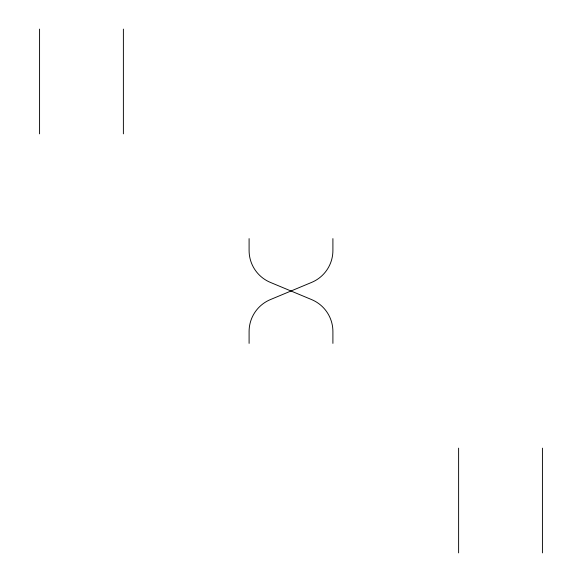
<?xml version="1.0" encoding="UTF-8"?>
<svg xmlns="http://www.w3.org/2000/svg" width="582" height="582" viewBox="0 0 582 582"><rect width="100%" height="100%" fill="white"/><g stroke="black" fill="none" stroke-linecap="round" stroke-linejoin="round"><path stroke-width="0.87" d="M542.424 448.14L542.424 552.9M458.616 448.14L458.616 552.9M332.904 238.62L332.904 250.493A34.571 34.571 0 0 1 311.632 282.401L270.368 299.599A34.571 34.571 0 0 0 249.096 331.507L249.096 343.38M332.904 343.38L332.904 331.507A34.571 34.571 0 0 0 311.632 299.599L270.368 282.401A34.571 34.571 0 0 1 249.096 250.493L249.096 238.62M123.384 29.1L123.384 133.86M39.576 29.1L39.576 133.86"/></g></svg>
